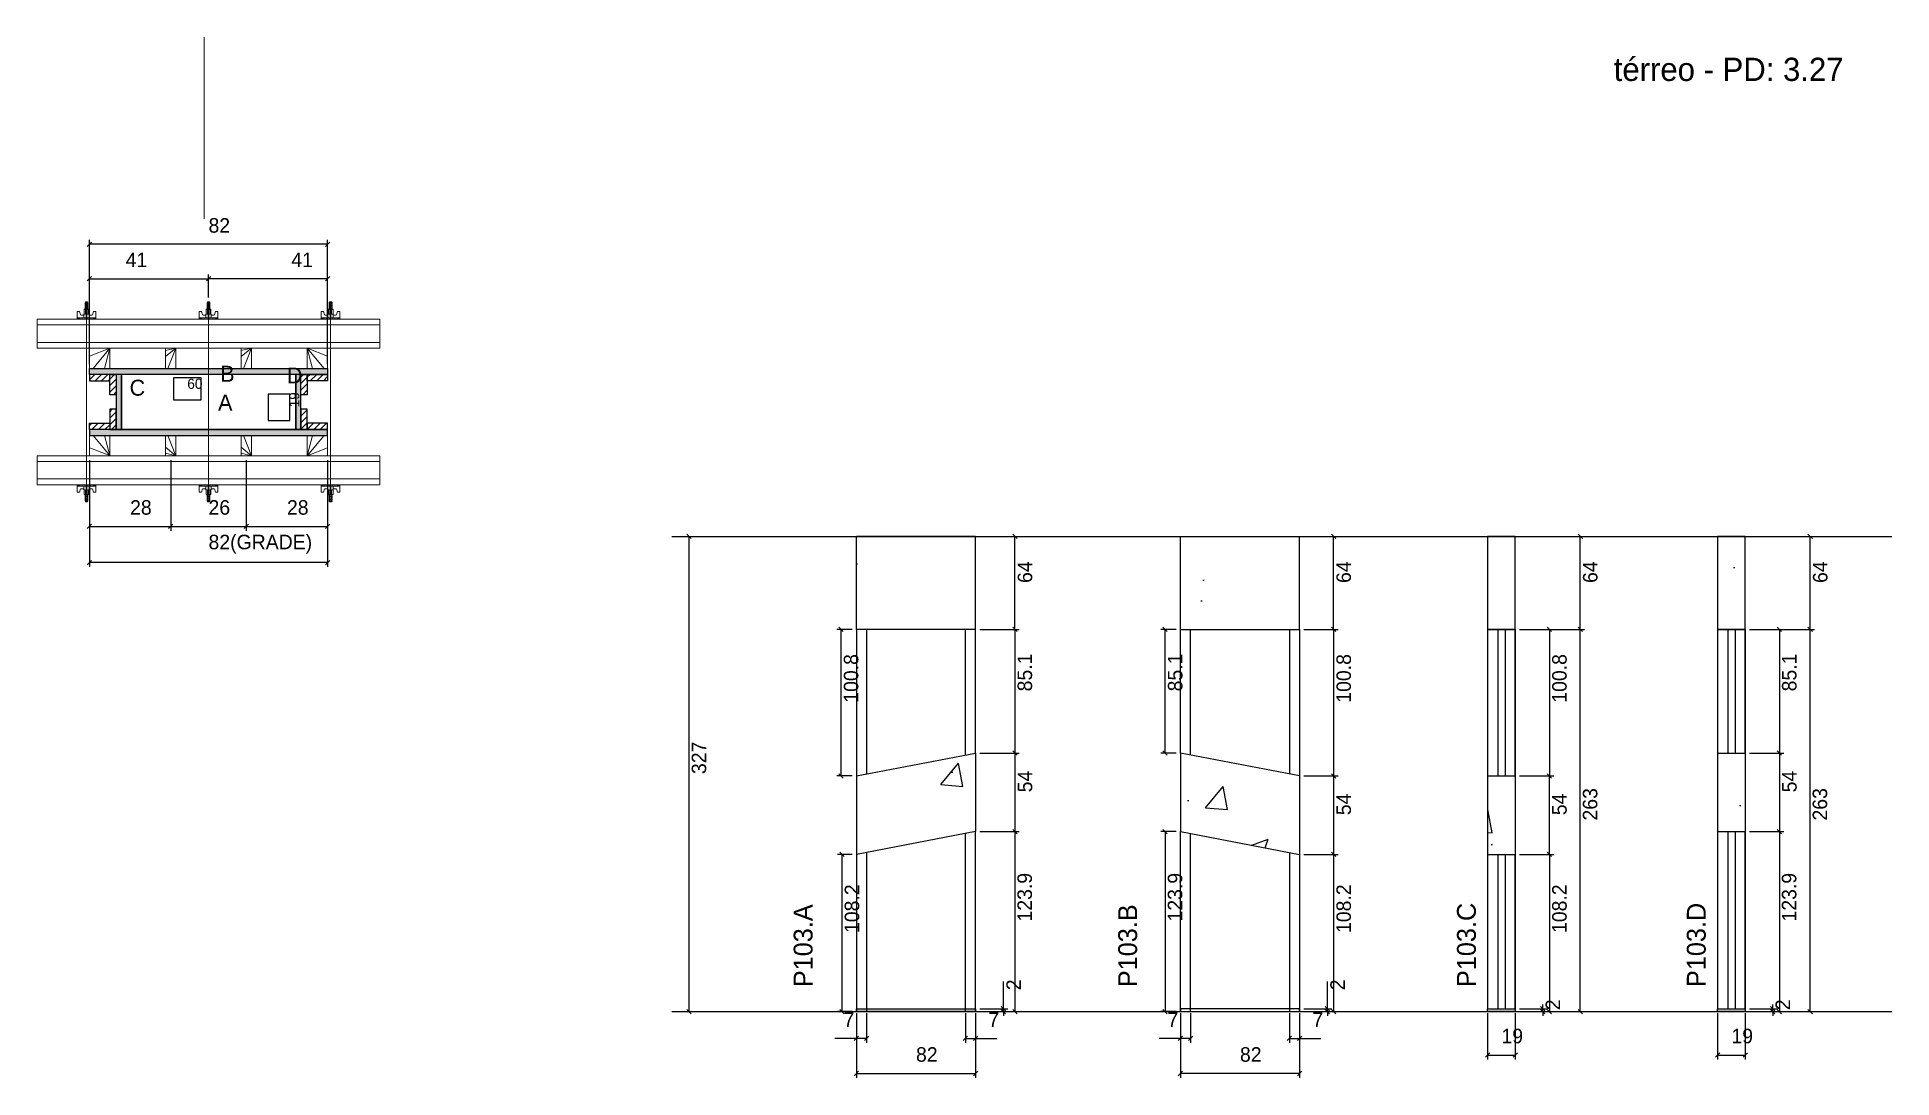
# Model space of a CAD drawing. Header units: metres. Extents: x 17779 to 19055, y -1812 to -1095.
import ezdxf

# ---------------------------------------------------------------- set-up
doc = ezdxf.new("R2010")
doc.units = ezdxf.units.M
for name, color, linetype in [('CHAPA', 7, 'Continuous'), ('COTA', 7, 'Continuous'), ('Hachura', 7, 'Continuous'), ('Madeira', 7, 'Continuous'), ('NOMENCLATURA', 7, 'Continuous'), ('Nível', 7, 'Continuous'), ('Painéis', 7, 'Continuous'), ('Perfil Metálico', 7, 'Continuous'), ('SARR_2.2x7', 7, 'Continuous'), ('SARRAFO', 7, 'Continuous'), ('Texto Seção', 7, 'Continuous'), ('TEXTO_GERAL', 7, 'Continuous')]:
    doc.layers.add(name, color=color, linetype=linetype)

msp = doc.modelspace()

# ---------------------------------------------------------------- hatches: boundary and pattern name
at = {"layer": 'COTA'}
h = msp.add_hatch(dxfattribs=at)
h.set_pattern_fill('AR-CONC')
h.paths.add_polyline_path([(18424.7, -1503), (18342.7, -1503), (18342.7, -1439), (18424.7, -1439), (18424.7, -1503)])
h = msp.add_hatch(dxfattribs=at)
h.set_pattern_fill('AR-CONC')
h.paths.add_polyline_path([(18565.7, -1503), (18647.7, -1503), (18647.7, -1439), (18565.7, -1439), (18565.7, -1503)])
h = msp.add_hatch(dxfattribs=at)
h.set_pattern_fill('AR-CONC')
h.paths.add_polyline_path([(18777.2, -1439), (18777.2, -1503), (18796.2, -1503), (18796.2, -1439), (18777.2, -1439)])
h = msp.add_hatch(dxfattribs=at)
h.set_pattern_fill('AR-CONC')
h.paths.add_polyline_path([(18935.5, -1439), (18935.5, -1503), (18954.5, -1503), (18954.5, -1439), (18935.5, -1439)])
h = msp.add_hatch(dxfattribs=at)
h.set_pattern_fill('AR-CONC')
h.paths.add_polyline_path([(18424.7, -1642.1), (18342.7, -1657.8), (18342.7, -1603.8), (18424.7, -1588.1), (18424.7, -1642.1)])
h = msp.add_hatch(dxfattribs=at)
h.set_pattern_fill('AR-CONC')
h.paths.add_polyline_path([(18565.7, -1642.1), (18647.7, -1657.8), (18647.7, -1603.8), (18565.7, -1588.1), (18565.7, -1642.1)])
h = msp.add_hatch(dxfattribs=at)
h.set_pattern_fill('AR-CONC')
h.paths.add_polyline_path([(18935.5, -1588.1), (18935.5, -1642.1), (18954.5, -1642.1), (18954.5, -1588.1), (18935.5, -1588.1)])
h = msp.add_hatch(dxfattribs=at)
h.set_pattern_fill('AR-CONC')
h.paths.add_polyline_path([(18777.2, -1603.8), (18777.2, -1657.8), (18796.2, -1657.8), (18796.2, -1603.8), (18777.2, -1603.8)])
at = {"layer": 'Hachura'}
h = msp.add_hatch(color=7, dxfattribs=at)
h.dxf.hatch_style = 1
h.paths.add_polyline_path([(17814.7, -1327.4), (17814.7, -1323.4), (17978.7, -1323.4), (17978.7, -1327.4), (17814.7, -1327.4)])
h = msp.add_hatch(color=7, dxfattribs=at)
h.dxf.hatch_style = 1
h.paths.add_polyline_path([(17814.7, -1327.4), (17814.7, -1323.4), (17978.7, -1323.4), (17978.7, -1327.4), (17814.7, -1327.4)])
h = msp.add_hatch(dxfattribs=at)
h.set_pattern_fill('ANSI31')
h.paths.add_polyline_path([(17828.7, -1327.4), (17828.7, -1331.8), (17814.7, -1331.8), (17814.7, -1327.4), (17828.7, -1327.4)])
h = msp.add_hatch(dxfattribs=at)
h.set_pattern_fill('ANSI31')
h.paths.add_polyline_path([(17833.1, -1327.4), (17828.7, -1327.4), (17828.7, -1341.4), (17833.1, -1341.4), (17833.1, -1327.4)])
h = msp.add_hatch(color=7, dxfattribs=at)
h.dxf.hatch_style = 1
h.paths.add_polyline_path([(17836.7, -1327.4), (17833.1, -1327.4), (17833.1, -1365.4), (17836.7, -1365.4), (17836.7, -1327.4)])
h = msp.add_hatch(color=7, dxfattribs=at)
h.dxf.hatch_style = 1
h.paths.add_polyline_path([(17836.7, -1327.4), (17833.1, -1327.4), (17833.1, -1365.4), (17836.7, -1365.4), (17836.7, -1327.4)])
h = msp.add_hatch(color=7, dxfattribs=at)
h.dxf.hatch_style = 1
h.paths.add_polyline_path([(17960.3, -1327.4), (17956.7, -1327.4), (17956.7, -1365.4), (17960.3, -1365.4), (17960.3, -1327.4)])
h = msp.add_hatch(color=7, dxfattribs=at)
h.dxf.hatch_style = 1
h.paths.add_polyline_path([(17960.3, -1327.4), (17956.7, -1327.4), (17956.7, -1365.4), (17960.3, -1365.4), (17960.3, -1327.4)])
h = msp.add_hatch(dxfattribs=at)
h.set_pattern_fill('ANSI31')
h.paths.add_polyline_path([(17964.7, -1327.4), (17960.3, -1327.4), (17960.3, -1341.4), (17964.7, -1341.4), (17964.7, -1327.4)])
h = msp.add_hatch(dxfattribs=at)
h.set_pattern_fill('ANSI31')
h.paths.add_polyline_path([(17964.7, -1327.4), (17964.7, -1331.8), (17978.7, -1331.8), (17978.7, -1327.4), (17964.7, -1327.4)])
h = msp.add_hatch(dxfattribs=at)
h.set_pattern_fill('ANSI31')
h.paths.add_polyline_path([(17833.1, -1365.4), (17828.7, -1365.4), (17828.7, -1351.4), (17833.1, -1351.4), (17833.1, -1365.4)])
h = msp.add_hatch(dxfattribs=at)
h.set_pattern_fill('ANSI31')
h.paths.add_polyline_path([(17964.7, -1365.4), (17960.3, -1365.4), (17960.3, -1351.4), (17964.7, -1351.4), (17964.7, -1365.4)])
h = msp.add_hatch(dxfattribs=at)
h.set_pattern_fill('ANSI31')
h.paths.add_polyline_path([(17828.7, -1365.4), (17828.7, -1361), (17814.7, -1361), (17814.7, -1365.4), (17828.7, -1365.4)])
h = msp.add_hatch(color=7, dxfattribs=at)
h.dxf.hatch_style = 1
h.paths.add_polyline_path([(17814.7, -1365.4), (17814.7, -1369.4), (17978.7, -1369.4), (17978.7, -1365.4), (17814.7, -1365.4)])
h = msp.add_hatch(color=7, dxfattribs=at)
h.dxf.hatch_style = 1
h.paths.add_polyline_path([(17814.7, -1365.4), (17814.7, -1369.4), (17978.7, -1369.4), (17978.7, -1365.4), (17814.7, -1365.4)])
h = msp.add_hatch(dxfattribs=at)
h.set_pattern_fill('ANSI31')
h.paths.add_polyline_path([(17964.7, -1365.4), (17964.7, -1361), (17978.7, -1361), (17978.7, -1365.4), (17964.7, -1365.4)])

# ---------------------------------------------------------------- linework, layer by layer
at = {"layer": 'CHAPA', "color": 1, "lineweight": 25}
for points in [[(17814.7, -1327.4), (17814.7, -1323.4), (17978.7, -1323.4), (17978.7, -1327.4)], [(17814.7, -1327.4), (17814.7, -1323.4), (17978.7, -1323.4), (17978.7, -1327.4)], [(17836.7, -1327.4), (17833.1, -1327.4), (17833.1, -1365.4), (17836.7, -1365.4)], [(17836.7, -1327.4), (17833.1, -1327.4), (17833.1, -1365.4), (17836.7, -1365.4)], [(17960.3, -1327.4), (17956.7, -1327.4), (17956.7, -1365.4), (17960.3, -1365.4)], [(17960.3, -1327.4), (17956.7, -1327.4), (17956.7, -1365.4), (17960.3, -1365.4)], [(17814.7, -1365.4), (17814.7, -1369.4), (17978.7, -1369.4), (17978.7, -1365.4)], [(17814.7, -1365.4), (17814.7, -1369.4), (17978.7, -1369.4), (17978.7, -1365.4)]]:
    msp.add_lwpolyline(points, close=True, dxfattribs=at)
at = {"layer": 'COTA', "color": 0, "lineweight": 25}
for p, q in [((17816.2, -1236.4), (17813.2, -1239.4)), ((17977.2, -1239.4), (17980.2, -1236.4)), ((17816.2, -1260.1), (17813.2, -1263.1)), ((17898.2, -1260.1), (17895.2, -1263.1)), ((17895.2, -1263.1), (17898.2, -1260.1)), ((17977.2, -1263.1), (17980.2, -1260.1)), ((17816.2, -1430.6), (17813.2, -1433.6)), ((17869.2, -1433.6), (17872.2, -1430.6)), ((17872.2, -1430.6), (17869.2, -1433.6)), ((17921.2, -1433.6), (17924.2, -1430.6)), ((17924.2, -1430.6), (17921.2, -1433.6)), ((17977.2, -1433.6), (17980.2, -1430.6)), ((18229, -1440.5), (18226, -1437.5)), ((18453.3, -1440.5), (18450.3, -1437.5)), ((18672.7, -1440.5), (18669.7, -1437.5)), ((18842.4, -1440.5), (18839.4, -1437.5)), ((19000.7, -1440.5), (18997.7, -1437.5)), ((17816.2, -1455.5), (17813.2, -1458.5)), ((17977.2, -1458.5), (17980.2, -1455.5)), ((18333.6, -1504.5), (18330.6, -1501.5)), ((18453.3, -1504.5), (18450.3, -1501.5)), ((18450.3, -1501.5), (18453.3, -1504.5)), ((18556.7, -1504.5), (18553.7, -1501.5)), ((18669.7, -1501.5), (18672.7, -1504.5)), ((18672.7, -1504.5), (18669.7, -1501.5)), ((18821.2, -1504.5), (18818.2, -1501.5)), ((18839.4, -1501.5), (18842.4, -1504.5)), ((18842.4, -1504.5), (18839.4, -1501.5)), ((18979.5, -1504.5), (18976.5, -1501.5)), ((18997.7, -1501.5), (19000.7, -1504.5)), ((19000.7, -1504.5), (18997.7, -1501.5)), ((18450.3, -1586.6), (18453.3, -1589.6)), ((18453.3, -1589.6), (18450.3, -1586.6)), ((18553.7, -1586.6), (18556.7, -1589.6)), ((18976.5, -1586.6), (18979.5, -1589.6)), ((18979.5, -1589.6), (18976.5, -1586.6)), ((18330.6, -1602.3), (18333.6, -1605.3)), ((18669.7, -1602.3), (18672.7, -1605.3)), ((18672.7, -1605.3), (18669.7, -1602.3)), ((18818.2, -1602.3), (18821.2, -1605.3)), ((18821.2, -1605.3), (18818.2, -1602.3)), ((18450.3, -1640.6), (18453.3, -1643.6)), ((18453.3, -1643.6), (18450.3, -1640.6)), ((18556.7, -1643.6), (18553.7, -1640.6)), ((18979.5, -1643.6), (18976.5, -1640.6)), ((18976.5, -1640.6), (18979.5, -1643.6)), ((18334.2, -1659.3), (18331.2, -1656.3)), ((18669.7, -1656.3), (18672.7, -1659.3)), ((18672.7, -1659.3), (18669.7, -1656.3)), ((18821.2, -1659.3), (18818.2, -1656.3)), ((18818.2, -1656.3), (18821.2, -1659.3)), ((18226, -1764.5), (18229, -1767.5)), ((18331.2, -1764.5), (18334.2, -1767.5)), ((18442.4, -1762.5), (18445.4, -1765.5)), ((18445.4, -1767.5), (18442.4, -1764.5)), ((18450.3, -1764.5), (18453.3, -1767.5)), ((18553.7, -1764.5), (18556.7, -1767.5)), ((18665.4, -1762.5), (18668.4, -1765.5)), ((18668.4, -1767.5), (18665.4, -1764.5)), ((18669.7, -1764.5), (18672.7, -1767.5)), ((18813.6, -1762.5), (18816.6, -1765.5)), ((18816.6, -1767.5), (18813.6, -1764.5)), ((18818.2, -1764.5), (18821.2, -1767.5)), ((18839.4, -1764.5), (18842.4, -1767.5)), ((18971.9, -1762.5), (18974.9, -1765.5)), ((18974.9, -1767.5), (18971.9, -1764.5)), ((18976.5, -1764.5), (18979.5, -1767.5)), ((18997.7, -1764.5), (19000.7, -1767.5)), ((18344.2, -1783), (18341.2, -1786)), ((18348.2, -1786), (18351.2, -1783)), ((18419.2, -1783), (18416.2, -1786)), ((18423.2, -1786), (18426.2, -1783)), ((18567.2, -1783), (18564.2, -1786)), ((18571.2, -1786), (18574.2, -1783)), ((18642.2, -1783), (18639.2, -1786)), ((18646.2, -1786), (18649.2, -1783)), ((18778.7, -1794.4), (18775.7, -1797.4)), ((18794.7, -1797.4), (18797.7, -1794.4)), ((18937, -1794.4), (18934, -1797.4)), ((18953, -1797.4), (18956, -1794.4)), ((18344.2, -1807.1), (18341.2, -1810.1)), ((18423.2, -1810.1), (18426.2, -1807.1)), ((18567.2, -1807.1), (18564.2, -1810.1)), ((18646.2, -1810.1), (18649.2, -1807.1))]:
    msp.add_line(p, q, dxfattribs=at)
at = {"layer": 'COTA', "color": 241, "lineweight": 25}
for p, q in [((17814.7, -1320.4), (17814.7, -1234.9)), ((17978.7, -1237.9), (17814.7, -1237.9)), ((17978.7, -1320.4), (17978.7, -1234.9)), ((17814.7, -1286.4), (17814.7, -1258.6)), ((17814.7, -1261.6), (17896.7, -1261.6)), ((17896.7, -1274.6), (17896.7, -1258.6)), ((17896.7, -1274.6), (17896.7, -1258.6)), ((17978.7, -1261.6), (17896.7, -1261.6)), ((17978.7, -1286.4), (17978.7, -1258.6)), ((17814.7, -1386.4), (17814.7, -1460)), ((17814.7, -1386.4), (17814.7, -1435.1)), ((17870.7, -1386.4), (17870.7, -1435.1)), ((17870.7, -1386.4), (17870.7, -1435.1)), ((17922.7, -1386.4), (17922.7, -1435.1)), ((17922.7, -1386.4), (17922.7, -1435.1)), ((17978.7, -1386.4), (17978.7, -1460)), ((17978.7, -1386.4), (17978.7, -1435.1)), ((17814.7, -1432.1), (17870.7, -1432.1)), ((17870.7, -1432.1), (17922.7, -1432.1)), ((17922.7, -1432.1), (17978.7, -1432.1)), ((18424.7, -1439), (18342.7, -1439)), ((18342.7, -1503), (18342.7, -1439)), ((18424.7, -1503), (18424.7, -1439)), ((18565.7, -1439), (18647.7, -1439)), ((18565.7, -1503), (18565.7, -1439)), ((18647.7, -1503), (18647.7, -1439)), ((17978.7, -1457), (17814.7, -1457)), ((18424.7, -1588.1), (18424.7, -1642.1)), ((18565.7, -1588.1), (18565.7, -1642.1)), ((18935.5, -1588.1), (18935.5, -1642.1)), ((18954.5, -1588.1), (18954.5, -1642.1)), ((18342.7, -1603.8), (18342.7, -1657.8)), ((18647.7, -1603.8), (18647.7, -1657.8)), ((18777.2, -1603.8), (18777.2, -1657.8)), ((18796.2, -1603.8), (18796.2, -1657.8))]:
    msp.add_line(p, q, dxfattribs=at)
at = {"layer": 'COTA', "color": 180, "lineweight": 25}
for p, q in [((17891.6, -1329.9), (17872.6, -1329.9)), ((17872.6, -1329.9), (17872.6, -1344.9)), ((17891.6, -1344.9), (17891.6, -1329.9)), ((17872.6, -1344.9), (17891.6, -1344.9)), ((17952.7, -1341.1), (17937.7, -1341.1)), ((17937.7, -1341.1), (17937.7, -1359.1)), ((17952.7, -1359.1), (17952.7, -1341.1)), ((17937.7, -1359.1), (17952.7, -1359.1))]:
    msp.add_line(p, q, dxfattribs=at)
at = {"layer": 'COTA', "color": 4, "lineweight": 25}
for p, q in [((18218.6, -1439), (18230.5, -1439)), ((18227.5, -1766), (18227.5, -1439)), ((18427.7, -1439), (18454.8, -1439)), ((18451.8, -1503), (18451.8, -1439)), ((18650.7, -1439), (18674.2, -1439)), ((18671.2, -1503), (18671.2, -1439)), ((18799.2, -1439), (18843.9, -1439)), ((18840.9, -1503), (18840.9, -1439)), ((18957.5, -1439), (19002.2, -1439)), ((18999.2, -1503), (18999.2, -1439)), ((18339.7, -1503), (18329.1, -1503)), ((18332.1, -1603.8), (18332.1, -1503)), ((18427.7, -1503), (18454.8, -1503)), ((18427.7, -1503), (18454.8, -1503)), ((18451.8, -1503), (18451.8, -1588.1)), ((18562.7, -1503), (18552.2, -1503)), ((18555.2, -1588.1), (18555.2, -1503)), ((18650.7, -1503), (18674.2, -1503)), ((18650.7, -1503), (18674.2, -1503)), ((18671.2, -1503), (18671.2, -1603.8)), ((18799.2, -1503), (18843.9, -1503)), ((18799.2, -1503), (18843.9, -1503)), ((18799.2, -1503), (18822.7, -1503)), ((18819.7, -1503), (18819.7, -1603.8)), ((18840.9, -1766), (18840.9, -1503)), ((18957.5, -1503), (19002.2, -1503)), ((18957.5, -1503), (19002.2, -1503)), ((18957.5, -1503), (18981, -1503)), ((18978, -1503), (18978, -1588.1)), ((18999.2, -1766), (18999.2, -1503)), ((18427.7, -1588.1), (18454.8, -1588.1)), ((18427.7, -1588.1), (18454.8, -1588.1)), ((18451.8, -1588.1), (18451.8, -1642.1)), ((18562.7, -1588.1), (18552.2, -1588.1)), ((18957.5, -1588.1), (18981, -1588.1)), ((18957.5, -1588.1), (18981, -1588.1)), ((18978, -1588.1), (18978, -1642.1)), ((18339.7, -1603.8), (18329.1, -1603.8)), ((18650.7, -1603.8), (18674.2, -1603.8)), ((18650.7, -1603.8), (18674.2, -1603.8)), ((18671.2, -1603.8), (18671.2, -1657.8)), ((18799.2, -1603.8), (18822.7, -1603.8)), ((18799.2, -1603.8), (18822.7, -1603.8)), ((18819.7, -1657.8), (18819.7, -1603.8)), ((18427.7, -1642.1), (18454.8, -1642.1)), ((18427.7, -1642.1), (18454.8, -1642.1)), ((18451.8, -1642.1), (18451.8, -1766)), ((18562.7, -1642.1), (18552.2, -1642.1)), ((18555.2, -1642.1), (18555.2, -1766)), ((18957.5, -1642.1), (18981, -1642.1)), ((18957.5, -1642.1), (18981, -1642.1)), ((18978, -1642.1), (18978, -1766)), ((18339.7, -1657.8), (18329.7, -1657.8)), ((18332.7, -1657.8), (18332.7, -1766)), ((18650.7, -1657.8), (18674.2, -1657.8)), ((18650.7, -1657.8), (18674.2, -1657.8)), ((18671.2, -1657.8), (18671.2, -1766)), ((18799.2, -1657.8), (18822.7, -1657.8)), ((18799.2, -1657.8), (18822.7, -1657.8)), ((18819.7, -1657.8), (18819.7, -1766)), ((18443.9, -1764), (18443.9, -1745.2)), ((18666.9, -1764), (18666.9, -1745.2)), ((18815.1, -1764), (18815.1, -1761)), ((18973.4, -1764), (18973.4, -1761)), ((18218.6, -1766), (18230.5, -1766)), ((18339.7, -1766), (18329.7, -1766)), ((18342.7, -1767), (18342.7, -1811.6)), ((18342.7, -1769), (18342.7, -1787.5)), ((18349.7, -1767), (18349.7, -1787.5)), ((18417.7, -1767), (18417.7, -1787.5)), ((18424.7, -1767), (18424.7, -1811.6)), ((18424.7, -1769), (18424.7, -1787.5)), ((18427.7, -1764), (18446.9, -1764)), ((18427.7, -1766), (18446.9, -1766)), ((18427.7, -1766), (18454.8, -1766)), ((18443.9, -1766), (18443.9, -1764)), ((18443.9, -1766), (18443.9, -1769)), ((18562.7, -1766), (18552.2, -1766)), ((18565.7, -1767), (18565.7, -1811.6)), ((18565.7, -1769), (18565.7, -1787.5)), ((18572.7, -1767), (18572.7, -1787.5)), ((18640.7, -1767), (18640.7, -1787.5)), ((18647.7, -1767), (18647.7, -1811.6)), ((18647.7, -1769), (18647.7, -1787.5)), ((18650.7, -1764), (18669.9, -1764)), ((18650.7, -1766), (18669.9, -1766)), ((18650.7, -1766), (18674.2, -1766)), ((18666.9, -1766), (18666.9, -1764)), ((18666.9, -1766), (18666.9, -1769)), ((18777.2, -1767), (18777.2, -1798.9)), ((18796.2, -1767), (18796.2, -1798.9)), ((18799.2, -1764), (18818.1, -1764)), ((18799.2, -1766), (18818.1, -1766)), ((18799.2, -1766), (18843.9, -1766)), ((18799.2, -1766), (18822.7, -1766)), ((18815.1, -1766), (18815.1, -1764)), ((18815.1, -1766), (18815.1, -1769)), ((18935.5, -1767), (18935.5, -1798.9)), ((18954.5, -1767), (18954.5, -1798.9)), ((18957.5, -1764), (18976.4, -1764)), ((18957.5, -1766), (18976.4, -1766)), ((18957.5, -1766), (19002.2, -1766)), ((18957.5, -1766), (18981, -1766)), ((18973.4, -1766), (18973.4, -1764)), ((18973.4, -1766), (18973.4, -1769)), ((18342.7, -1784.5), (18327.9, -1784.5)), ((18349.7, -1784.5), (18342.7, -1784.5)), ((18417.7, -1784.5), (18424.7, -1784.5)), ((18424.7, -1784.5), (18439.4, -1784.5)), ((18565.7, -1784.5), (18551, -1784.5)), ((18572.7, -1784.5), (18565.7, -1784.5)), ((18640.7, -1784.5), (18647.7, -1784.5)), ((18647.7, -1784.5), (18662.4, -1784.5)), ((18777.2, -1795.9), (18796.2, -1795.9)), ((18935.5, -1795.9), (18954.5, -1795.9)), ((18342.7, -1808.6), (18424.7, -1808.6)), ((18647.7, -1808.6), (18565.7, -1808.6))]:
    msp.add_line(p, q, dxfattribs=at)
at = {"layer": 'COTA', "color": 241, "lineweight": 25}
for points in [[(18796.2, -1503), (18796.2, -1439), (18777.2, -1439), (18777.2, -1503)], [(18954.5, -1503), (18954.5, -1439), (18935.5, -1439), (18935.5, -1503)]]:
    msp.add_lwpolyline(points, dxfattribs=at)
at = {"layer": 'Hachura', "color": 0, "lineweight": 9}
for p, q in [((17806.2, -1284.2), (17807.9, -1284.2)), ((17806.2, -1288.4), (17819.1, -1288.4)), ((17806.2, -1288.4), (17811.4, -1288.4)), ((17806.3, -1289.4), (17806.3, -1284.2)), ((17819.1, -1289.4), (17806.3, -1289.4)), ((17806.4, -1288.4), (17806.4, -1289.4)), ((17806.6, -1288.4), (17806.6, -1289.4)), ((17806.9, -1288.4), (17806.9, -1289.4)), ((17807.4, -1288.4), (17807.4, -1289.4)), ((17807.9, -1284.2), (17808.5, -1286.4)), ((17808.2, -1288.4), (17808.2, -1289.4)), ((17808.8, -1286.6), (17810.8, -1286.6)), ((17809.7, -1288.4), (17809.7, -1289.4)), ((17818.2, -1289.4), (17810.4, -1289.4)), ((17810.8, -1285.9), (17814.6, -1285.9)), ((17810.8, -1288.4), (17810.8, -1285.9)), ((17812.7, -1288.4), (17810.8, -1288.4)), ((17814.4, -1282.6), (17811, -1282.6)), ((17811, -1282.6), (17811, -1285.9)), ((17814.4, -1282.7), (17811, -1282.7)), ((17811.4, -1288.4), (17812.1, -1288.4)), ((17811.6, -1278.3), (17813.8, -1279.4)), ((17813.7, -1279.6), (17811.6, -1278.5)), ((17811.6, -1279.4), (17813.8, -1280.5)), ((17813.7, -1280.8), (17811.6, -1279.7)), ((17811.6, -1280.6), (17813.8, -1281.7)), ((17813.7, -1281.9), (17811.6, -1280.9)), ((17812.8, -1282.6), (17811.6, -1282)), ((17811.7, -1277.9), (17812, -1277.6)), ((17811.7, -1278.2), (17811.7, -1277.9)), ((17813.6, -1277.9), (17811.7, -1277.9)), ((17811.7, -1278.2), (17813.6, -1279.2)), ((17811.7, -1278.2), (17813.6, -1279.2)), ((17811.7, -1279.4), (17811.7, -1278.7)), ((17813.6, -1279.7), (17811.7, -1278.7)), ((17811.7, -1279.4), (17813.6, -1280.3)), ((17811.7, -1280.5), (17811.7, -1279.9)), ((17813.6, -1280.8), (17811.7, -1279.9)), ((17811.7, -1280.1), (17811.7, -1279.9)), ((17811.7, -1280.5), (17813.6, -1281.5)), ((17811.7, -1281.7), (17811.7, -1281)), ((17813.6, -1282), (17811.7, -1281)), ((17811.7, -1281.7), (17813.6, -1282.6)), ((17812.6, -1282.6), (17811.7, -1282.2)), ((17811.7, -1282.6), (17811.7, -1282.2)), ((17811.7, -1288.8), (17811.7, -1288.6)), ((17811.7, -1289.2), (17811.7, -1288.8)), ((17812, -1277.6), (17813.3, -1277.6)), ((17812.1, -1282.6), (17812.1, -1285.9)), ((17813.6, -1278.5), (17812.3, -1277.9)), ((17812.4, -1288.4), (17812.4, -1286.5)), ((17813.7, -1278.4), (17812.6, -1277.9)), ((17812.7, -1288.4), (17812.7, -1289.4)), ((17812.9, -1286.5), (17812.9, -1288.4)), ((17813.1, -1277.9), (17813.8, -1278.2)), ((17813.6, -1277.9), (17813.3, -1277.6)), ((17813.3, -1277.9), (17813.6, -1278)), ((17813.6, -1278.5), (17813.6, -1279.2)), ((17813.6, -1280.3), (17813.6, -1279.7)), ((17813.6, -1281.1), (17813.6, -1280.8)), ((17813.6, -1281.1), (17813.6, -1281.5)), ((17813.6, -1282), (17813.6, -1282.6)), ((17813.6, -1282.6), (17813.6, -1285.9)), ((17813.7, -1288.6), (17813.7, -1289)), ((17814.4, -1285.9), (17814.4, -1282.6)), ((17814.6, -1285.9), (17814.4, -1285.9)), ((17814.6, -1285.9), (17814.4, -1285.9)), ((17814.6, -1285.9), (17814.6, -1288.4)), ((17816.6, -1286.6), (17814.6, -1286.6)), ((17815.7, -1288.4), (17815.7, -1289.4)), ((17817.5, -1284.2), (17816.9, -1286.4)), ((17817.2, -1288.4), (17817.2, -1289.4)), ((17819.1, -1284.2), (17817.5, -1284.2)), ((17818, -1288.4), (17818, -1289.4)), ((17818.5, -1288.4), (17818.5, -1289.4)), ((17818.8, -1288.4), (17818.8, -1289.4)), ((17819, -1288.4), (17819, -1289.4)), ((17819.1, -1288.4), (17819.1, -1284.2)), ((17819.1, -1288.4), (17819.1, -1289.4)), ((17890.2, -1284.2), (17891.9, -1284.2)), ((17890.2, -1288.4), (17903.1, -1288.4)), ((17890.2, -1288.4), (17895.4, -1288.4)), ((17890.3, -1289.4), (17890.3, -1284.2)), ((17903.1, -1289.4), (17890.3, -1289.4)), ((17890.4, -1288.4), (17890.4, -1289.4)), ((17890.6, -1288.4), (17890.6, -1289.4)), ((17890.9, -1288.4), (17890.9, -1289.4)), ((17891.4, -1288.4), (17891.4, -1289.4)), ((17891.9, -1284.2), (17892.5, -1286.4)), ((17892.2, -1288.4), (17892.2, -1289.4)), ((17892.8, -1286.6), (17894.8, -1286.6)), ((17893.7, -1288.4), (17893.7, -1289.4)), ((17902.2, -1289.4), (17894.4, -1289.4)), ((17894.8, -1285.9), (17898.6, -1285.9)), ((17894.8, -1288.4), (17894.8, -1285.9)), ((17896.7, -1288.4), (17894.8, -1288.4)), ((17898.4, -1282.6), (17895, -1282.6)), ((17895, -1282.6), (17895, -1285.9)), ((17898.4, -1282.7), (17895, -1282.7)), ((17895.4, -1288.4), (17896.1, -1288.4)), ((17895.6, -1278.3), (17897.8, -1279.4)), ((17897.7, -1279.6), (17895.6, -1278.5)), ((17895.6, -1279.4), (17897.8, -1280.5)), ((17897.7, -1280.8), (17895.6, -1279.7)), ((17895.6, -1280.6), (17897.8, -1281.7)), ((17897.7, -1281.9), (17895.6, -1280.9)), ((17896.8, -1282.6), (17895.6, -1282)), ((17895.7, -1277.9), (17896, -1277.6)), ((17895.7, -1278.2), (17895.7, -1277.9)), ((17897.6, -1277.9), (17895.7, -1277.9)), ((17895.7, -1278.2), (17897.6, -1279.2)), ((17895.7, -1278.2), (17897.6, -1279.2)), ((17895.7, -1279.4), (17895.7, -1278.7)), ((17897.6, -1279.7), (17895.7, -1278.7)), ((17895.7, -1279.4), (17897.6, -1280.3)), ((17895.7, -1280.5), (17895.7, -1279.9)), ((17897.6, -1280.8), (17895.7, -1279.9)), ((17895.7, -1280.1), (17895.7, -1279.9)), ((17895.7, -1280.5), (17897.6, -1281.5)), ((17895.7, -1281.7), (17895.7, -1281)), ((17897.6, -1282), (17895.7, -1281)), ((17895.7, -1281.7), (17897.6, -1282.6)), ((17896.6, -1282.6), (17895.7, -1282.2)), ((17895.7, -1282.6), (17895.7, -1282.2)), ((17895.7, -1288.8), (17895.7, -1288.6)), ((17895.7, -1289.2), (17895.7, -1288.8)), ((17896, -1277.6), (17897.3, -1277.6)), ((17896.1, -1282.6), (17896.1, -1285.9)), ((17897.6, -1278.5), (17896.3, -1277.9)), ((17896.4, -1288.4), (17896.4, -1286.5)), ((17897.7, -1278.4), (17896.6, -1277.9)), ((17896.7, -1288.4), (17896.7, -1289.4)), ((17896.9, -1286.5), (17896.9, -1288.4)), ((17897.1, -1277.9), (17897.8, -1278.2)), ((17897.6, -1277.9), (17897.3, -1277.6)), ((17897.3, -1277.9), (17897.6, -1278)), ((17897.6, -1278.5), (17897.6, -1279.2)), ((17897.6, -1280.3), (17897.6, -1279.7)), ((17897.6, -1281.1), (17897.6, -1280.8)), ((17897.6, -1281.1), (17897.6, -1281.5)), ((17897.6, -1282), (17897.6, -1282.6)), ((17897.6, -1282.6), (17897.6, -1285.9)), ((17897.7, -1288.6), (17897.7, -1289)), ((17898.4, -1285.9), (17898.4, -1282.6)), ((17898.6, -1285.9), (17898.4, -1285.9)), ((17898.6, -1285.9), (17898.4, -1285.9)), ((17898.6, -1285.9), (17898.6, -1288.4)), ((17900.6, -1286.6), (17898.6, -1286.6)), ((17899.7, -1288.4), (17899.7, -1289.4)), ((17901.5, -1284.2), (17900.9, -1286.4)), ((17901.2, -1288.4), (17901.2, -1289.4)), ((17903.1, -1284.2), (17901.5, -1284.2)), ((17902, -1288.4), (17902, -1289.4)), ((17902.5, -1288.4), (17902.5, -1289.4)), ((17902.8, -1288.4), (17902.8, -1289.4)), ((17903, -1288.4), (17903, -1289.4)), ((17903.1, -1288.4), (17903.1, -1284.2)), ((17903.1, -1288.4), (17903.1, -1289.4)), ((17974.3, -1288.4), (17974.3, -1284.2)), ((17974.3, -1284.2), (17975.9, -1284.2)), ((17987.2, -1288.4), (17974.3, -1288.4)), ((17974.3, -1288.4), (17974.3, -1289.4)), ((17974.3, -1289.4), (17987.1, -1289.4)), ((17974.4, -1288.4), (17974.4, -1289.4)), ((17974.6, -1288.4), (17974.6, -1289.4)), ((17974.9, -1288.4), (17974.9, -1289.4)), ((17975.2, -1289.4), (17983, -1289.4)), ((17975.4, -1288.4), (17975.4, -1289.4)), ((17975.9, -1284.2), (17976.5, -1286.4)), ((17976.2, -1288.4), (17976.2, -1289.4)), ((17976.8, -1286.6), (17978.8, -1286.6)), ((17977.7, -1288.4), (17977.7, -1289.4)), ((17982.6, -1285.9), (17978.8, -1285.9)), ((17978.8, -1285.9), (17978.8, -1288.4)), ((17978.8, -1285.9), (17979, -1285.9)), ((17978.8, -1285.9), (17979, -1285.9)), ((17979, -1282.6), (17982.4, -1282.6)), ((17979, -1285.9), (17979, -1282.6)), ((17979, -1282.7), (17982.4, -1282.7)), ((17980.3, -1277.9), (17979.6, -1278.2)), ((17981.8, -1278.3), (17979.6, -1279.4)), ((17981.8, -1279.4), (17979.6, -1280.5)), ((17981.8, -1280.6), (17979.6, -1281.7)), ((17979.7, -1278.4), (17980.8, -1277.9)), ((17979.7, -1279.6), (17981.8, -1278.5)), ((17979.7, -1280.8), (17981.8, -1279.7)), ((17979.7, -1281.9), (17981.8, -1280.9)), ((17979.7, -1288.6), (17979.7, -1289)), ((17979.8, -1277.9), (17980.1, -1277.6)), ((17980.1, -1277.9), (17979.8, -1278)), ((17979.8, -1278.5), (17981.1, -1277.9)), ((17979.8, -1277.9), (17981.7, -1277.9)), ((17981.7, -1278.2), (17979.8, -1279.2)), ((17981.7, -1278.2), (17979.8, -1279.2)), ((17979.8, -1278.5), (17979.8, -1279.2)), ((17979.8, -1279.7), (17981.7, -1278.7)), ((17981.7, -1279.4), (17979.8, -1280.3)), ((17979.8, -1280.3), (17979.8, -1279.7)), ((17979.8, -1280.8), (17981.7, -1279.9)), ((17981.7, -1280.5), (17979.8, -1281.5)), ((17979.8, -1281.1), (17979.8, -1280.8)), ((17979.8, -1282), (17981.7, -1281)), ((17979.8, -1281.1), (17979.8, -1281.5)), ((17981.7, -1281.7), (17979.8, -1282.6)), ((17979.8, -1282), (17979.8, -1282.6)), ((17979.8, -1282.6), (17979.8, -1285.9)), ((17981.4, -1277.6), (17980.1, -1277.6)), ((17980.5, -1286.5), (17980.5, -1288.4)), ((17980.6, -1282.6), (17981.8, -1282)), ((17980.7, -1288.4), (17982.6, -1288.4)), ((17980.7, -1288.4), (17980.7, -1289.4)), ((17980.8, -1282.6), (17981.7, -1282.2)), ((17981, -1288.4), (17981, -1286.5)), ((17981.3, -1282.6), (17981.3, -1285.9)), ((17982, -1288.4), (17981.3, -1288.4)), ((17981.7, -1277.9), (17981.4, -1277.6)), ((17981.7, -1278.2), (17981.7, -1277.9)), ((17981.7, -1279.4), (17981.7, -1278.7)), ((17981.7, -1280.5), (17981.7, -1279.9)), ((17981.7, -1280.1), (17981.7, -1279.9)), ((17981.7, -1281.7), (17981.7, -1281)), ((17981.7, -1282.6), (17981.7, -1282.2)), ((17981.7, -1288.8), (17981.7, -1288.6)), ((17981.7, -1289.2), (17981.7, -1288.8)), ((17987.2, -1288.4), (17982, -1288.4)), ((17982.4, -1282.6), (17982.4, -1285.9)), ((17982.6, -1288.4), (17982.6, -1285.9)), ((17984.6, -1286.6), (17982.6, -1286.6)), ((17983.7, -1288.4), (17983.7, -1289.4)), ((17985.5, -1284.2), (17984.9, -1286.4)), ((17985.2, -1288.4), (17985.2, -1289.4)), ((17987.2, -1284.2), (17985.5, -1284.2)), ((17986, -1288.4), (17986, -1289.4)), ((17986.5, -1288.4), (17986.5, -1289.4)), ((17986.8, -1288.4), (17986.8, -1289.4)), ((17987, -1288.4), (17987, -1289.4)), ((17987.1, -1289.4), (17987.1, -1284.2)), ((17806.2, -1404.3), (17819.1, -1404.3)), ((17806.2, -1404.3), (17811.4, -1404.3)), ((17819.1, -1403.4), (17806.3, -1403.4)), ((17806.3, -1403.4), (17806.3, -1408.5)), ((17806.4, -1404.3), (17806.4, -1403.3)), ((17806.6, -1404.3), (17806.6, -1403.3)), ((17806.9, -1404.3), (17806.9, -1403.3)), ((17807.4, -1404.3), (17807.4, -1403.3)), ((17808.2, -1404.3), (17808.2, -1403.3)), ((17809.7, -1404.3), (17809.7, -1403.3)), ((17818.2, -1403.4), (17810.4, -1403.4)), ((17812.7, -1404.3), (17810.8, -1404.3)), ((17810.8, -1404.3), (17810.8, -1406.8)), ((17811.4, -1404.3), (17812.1, -1404.3)), ((17811.7, -1403.5), (17811.7, -1403.9)), ((17811.7, -1403.9), (17811.7, -1404.1)), ((17812.4, -1404.3), (17812.4, -1406.3)), ((17812.7, -1404.3), (17812.7, -1403.4)), ((17812.9, -1406.3), (17812.9, -1404.3)), ((17813.7, -1404.1), (17813.7, -1403.7)), ((17814.6, -1406.8), (17814.6, -1404.3)), ((17815.7, -1404.3), (17815.7, -1403.4)), ((17817.2, -1404.3), (17817.2, -1403.3)), ((17818, -1404.3), (17818, -1403.3)), ((17818.5, -1404.3), (17818.5, -1403.3)), ((17818.8, -1404.3), (17818.8, -1403.3)), ((17819, -1404.3), (17819, -1403.3)), ((17819.1, -1404.3), (17819.1, -1403.4)), ((17819.1, -1404.3), (17819.1, -1408.5)), ((17890.2, -1404.3), (17903.1, -1404.3)), ((17890.2, -1404.3), (17895.4, -1404.3)), ((17903.1, -1403.4), (17890.3, -1403.4)), ((17890.3, -1403.4), (17890.3, -1408.5)), ((17890.4, -1404.3), (17890.4, -1403.3)), ((17890.6, -1404.3), (17890.6, -1403.3)), ((17890.9, -1404.3), (17890.9, -1403.3)), ((17891.4, -1404.3), (17891.4, -1403.3)), ((17892.2, -1404.3), (17892.2, -1403.3)), ((17893.7, -1404.3), (17893.7, -1403.3)), ((17902.2, -1403.4), (17894.4, -1403.4)), ((17896.7, -1404.3), (17894.8, -1404.3)), ((17894.8, -1404.3), (17894.8, -1406.8)), ((17895.4, -1404.3), (17896.1, -1404.3)), ((17895.7, -1403.5), (17895.7, -1403.9)), ((17895.7, -1403.9), (17895.7, -1404.1)), ((17896.4, -1404.3), (17896.4, -1406.3)), ((17896.7, -1404.3), (17896.7, -1403.4)), ((17896.9, -1406.3), (17896.9, -1404.3)), ((17897.7, -1404.1), (17897.7, -1403.7)), ((17898.6, -1406.8), (17898.6, -1404.3)), ((17899.7, -1404.3), (17899.7, -1403.4)), ((17901.2, -1404.3), (17901.2, -1403.3)), ((17902, -1404.3), (17902, -1403.3)), ((17902.5, -1404.3), (17902.5, -1403.3)), ((17902.8, -1404.3), (17902.8, -1403.3)), ((17903, -1404.3), (17903, -1403.3)), ((17903.1, -1404.3), (17903.1, -1403.4)), ((17903.1, -1404.3), (17903.1, -1408.5)), ((17974.3, -1403.4), (17987.1, -1403.4)), ((17974.3, -1404.3), (17974.3, -1403.4)), ((17987.2, -1404.3), (17974.3, -1404.3)), ((17974.3, -1404.3), (17974.3, -1408.5)), ((17974.4, -1404.3), (17974.4, -1403.3)), ((17974.6, -1404.3), (17974.6, -1403.3)), ((17974.9, -1404.3), (17974.9, -1403.3)), ((17975.2, -1403.4), (17983, -1403.4)), ((17975.4, -1404.3), (17975.4, -1403.3)), ((17976.2, -1404.3), (17976.2, -1403.3)), ((17977.7, -1404.3), (17977.7, -1403.4)), ((17978.8, -1406.8), (17978.8, -1404.3)), ((17979.7, -1404.1), (17979.7, -1403.7)), ((17980.5, -1406.3), (17980.5, -1404.3)), ((17980.7, -1404.3), (17980.7, -1403.4)), ((17980.7, -1404.3), (17982.6, -1404.3)), ((17981, -1404.3), (17981, -1406.3)), ((17982, -1404.3), (17981.3, -1404.3)), ((17981.7, -1403.5), (17981.7, -1403.9)), ((17981.7, -1403.9), (17981.7, -1404.1)), ((17987.2, -1404.3), (17982, -1404.3)), ((17982.6, -1404.3), (17982.6, -1406.8)), ((17983.7, -1404.3), (17983.7, -1403.3)), ((17985.2, -1404.3), (17985.2, -1403.3)), ((17986, -1404.3), (17986, -1403.3)), ((17986.5, -1404.3), (17986.5, -1403.3)), ((17986.8, -1404.3), (17986.8, -1403.3)), ((17987, -1404.3), (17987, -1403.3)), ((17987.1, -1403.4), (17987.1, -1408.5)), ((17806.2, -1408.5), (17807.9, -1408.5)), ((17807.9, -1408.5), (17808.5, -1406.3)), ((17808.8, -1406.1), (17810.8, -1406.1)), ((17810.8, -1406.8), (17814.6, -1406.8)), ((17811, -1410.1), (17811, -1406.8)), ((17814.4, -1410), (17811, -1410)), ((17814.4, -1410.1), (17811, -1410.1)), ((17812.8, -1410.1), (17811.6, -1410.7)), ((17813.7, -1410.8), (17811.6, -1411.9)), ((17811.6, -1412.1), (17813.8, -1411)), ((17813.7, -1411.9), (17811.6, -1413)), ((17811.6, -1413.3), (17813.8, -1412.2)), ((17813.7, -1413.1), (17811.6, -1414.2)), ((17811.6, -1414.4), (17813.8, -1413.3)), ((17811.7, -1411), (17813.6, -1410.1)), ((17812.6, -1410.1), (17811.7, -1410.5)), ((17811.7, -1410.1), (17811.7, -1410.5)), ((17813.6, -1410.7), (17811.7, -1411.7)), ((17811.7, -1411), (17811.7, -1411.7)), ((17811.7, -1412.2), (17813.6, -1411.2)), ((17813.6, -1411.9), (17811.7, -1412.8)), ((17811.7, -1412.2), (17811.7, -1412.8)), ((17811.7, -1413.3), (17813.6, -1412.4)), ((17811.7, -1412.6), (17811.7, -1412.8)), ((17813.6, -1413), (17811.7, -1414)), ((17811.7, -1413.3), (17811.7, -1414)), ((17811.7, -1414.5), (17813.6, -1413.5)), ((17811.7, -1414.5), (17813.6, -1413.5)), ((17811.7, -1414.5), (17811.7, -1414.8)), ((17811.7, -1414.8), (17812, -1415.2)), ((17813.6, -1414.8), (17811.7, -1414.8)), ((17812, -1415.2), (17813.3, -1415.2)), ((17812.1, -1410.1), (17812.1, -1406.8)), ((17813.6, -1414.2), (17812.3, -1414.8)), ((17813.7, -1414.3), (17812.6, -1414.8)), ((17813.1, -1414.8), (17813.8, -1414.5)), ((17813.3, -1414.8), (17813.6, -1414.7)), ((17813.6, -1414.8), (17813.3, -1415.2)), ((17813.6, -1410.1), (17813.6, -1406.8)), ((17813.6, -1410.7), (17813.6, -1410.1)), ((17813.6, -1411.7), (17813.6, -1411.2)), ((17813.6, -1411.7), (17813.6, -1411.9)), ((17813.6, -1412.4), (17813.6, -1413)), ((17813.6, -1414.2), (17813.6, -1413.5)), ((17814.4, -1406.8), (17814.4, -1410.1)), ((17814.6, -1406.8), (17814.4, -1406.8)), ((17814.6, -1406.8), (17814.4, -1406.8)), ((17816.6, -1406.1), (17814.6, -1406.1)), ((17817.5, -1408.5), (17816.9, -1406.3)), ((17819.1, -1408.5), (17817.5, -1408.5)), ((17890.2, -1408.5), (17891.9, -1408.5)), ((17891.9, -1408.5), (17892.5, -1406.3)), ((17892.8, -1406.1), (17894.8, -1406.1)), ((17894.8, -1406.8), (17898.6, -1406.8)), ((17895, -1410.1), (17895, -1406.8)), ((17898.4, -1410), (17895, -1410)), ((17898.4, -1410.1), (17895, -1410.1)), ((17896.8, -1410.1), (17895.6, -1410.7)), ((17897.7, -1410.8), (17895.6, -1411.9)), ((17895.6, -1412.1), (17897.8, -1411)), ((17897.7, -1411.9), (17895.6, -1413)), ((17895.6, -1413.3), (17897.8, -1412.2)), ((17897.7, -1413.1), (17895.6, -1414.2)), ((17895.6, -1414.4), (17897.8, -1413.3)), ((17895.7, -1411), (17897.6, -1410.1)), ((17896.6, -1410.1), (17895.7, -1410.5)), ((17895.7, -1410.1), (17895.7, -1410.5)), ((17897.6, -1410.7), (17895.7, -1411.7)), ((17895.7, -1411), (17895.7, -1411.7)), ((17895.7, -1412.2), (17897.6, -1411.2)), ((17897.6, -1411.9), (17895.7, -1412.8)), ((17895.7, -1412.2), (17895.7, -1412.8)), ((17895.7, -1413.3), (17897.6, -1412.4)), ((17895.7, -1412.6), (17895.7, -1412.8)), ((17897.6, -1413), (17895.7, -1414)), ((17895.7, -1413.3), (17895.7, -1414)), ((17895.7, -1414.5), (17897.6, -1413.5)), ((17895.7, -1414.5), (17897.6, -1413.5)), ((17895.7, -1414.5), (17895.7, -1414.8)), ((17895.7, -1414.8), (17896, -1415.2)), ((17897.6, -1414.8), (17895.7, -1414.8)), ((17896, -1415.2), (17897.3, -1415.2)), ((17896.1, -1410.1), (17896.1, -1406.8)), ((17897.6, -1414.2), (17896.3, -1414.8)), ((17897.7, -1414.3), (17896.6, -1414.8)), ((17897.1, -1414.8), (17897.8, -1414.5)), ((17897.3, -1414.8), (17897.6, -1414.7)), ((17897.6, -1414.8), (17897.3, -1415.2)), ((17897.6, -1410.1), (17897.6, -1406.8)), ((17897.6, -1410.7), (17897.6, -1410.1)), ((17897.6, -1411.7), (17897.6, -1411.2)), ((17897.6, -1411.7), (17897.6, -1411.9)), ((17897.6, -1412.4), (17897.6, -1413)), ((17897.6, -1414.2), (17897.6, -1413.5)), ((17898.4, -1406.8), (17898.4, -1410.1)), ((17898.6, -1406.8), (17898.4, -1406.8)), ((17898.6, -1406.8), (17898.4, -1406.8)), ((17900.6, -1406.1), (17898.6, -1406.1)), ((17901.5, -1408.5), (17900.9, -1406.3)), ((17903.1, -1408.5), (17901.5, -1408.5)), ((17974.3, -1408.5), (17975.9, -1408.5)), ((17975.9, -1408.5), (17976.5, -1406.3)), ((17976.8, -1406.1), (17978.8, -1406.1)), ((17982.6, -1406.8), (17978.8, -1406.8)), ((17978.8, -1406.8), (17979, -1406.8)), ((17978.8, -1406.8), (17979, -1406.8)), ((17979, -1406.8), (17979, -1410.1)), ((17979, -1410), (17982.4, -1410)), ((17979, -1410.1), (17982.4, -1410.1)), ((17981.8, -1412.1), (17979.6, -1411)), ((17981.8, -1413.3), (17979.6, -1412.2)), ((17981.8, -1414.4), (17979.6, -1413.3)), ((17980.3, -1414.8), (17979.6, -1414.5)), ((17979.7, -1410.8), (17981.8, -1411.9)), ((17979.7, -1411.9), (17981.8, -1413)), ((17979.7, -1413.1), (17981.8, -1414.2)), ((17979.7, -1414.3), (17980.8, -1414.8)), ((17979.8, -1410.1), (17979.8, -1406.8)), ((17979.8, -1410.7), (17979.8, -1410.1)), ((17981.7, -1411), (17979.8, -1410.1)), ((17979.8, -1410.7), (17981.7, -1411.7)), ((17979.8, -1411.7), (17979.8, -1411.2)), ((17981.7, -1412.2), (17979.8, -1411.2)), ((17979.8, -1411.7), (17979.8, -1411.9)), ((17979.8, -1411.9), (17981.7, -1412.8)), ((17979.8, -1412.4), (17979.8, -1413)), ((17981.7, -1413.3), (17979.8, -1412.4)), ((17979.8, -1413), (17981.7, -1414)), ((17981.7, -1414.5), (17979.8, -1413.5)), ((17979.8, -1414.2), (17979.8, -1413.5)), ((17981.7, -1414.5), (17979.8, -1413.5)), ((17979.8, -1414.2), (17981.1, -1414.8)), ((17980.1, -1414.8), (17979.8, -1414.7)), ((17979.8, -1414.8), (17980.1, -1415.2)), ((17979.8, -1414.8), (17981.7, -1414.8)), ((17981.4, -1415.2), (17980.1, -1415.2)), ((17980.6, -1410.1), (17981.8, -1410.7)), ((17980.8, -1410.1), (17981.7, -1410.5)), ((17981.3, -1410.1), (17981.3, -1406.8)), ((17981.7, -1414.8), (17981.4, -1415.2)), ((17981.7, -1410.1), (17981.7, -1410.5)), ((17981.7, -1411), (17981.7, -1411.7)), ((17981.7, -1412.2), (17981.7, -1412.8)), ((17981.7, -1412.6), (17981.7, -1412.8)), ((17981.7, -1413.3), (17981.7, -1414)), ((17981.7, -1414.5), (17981.7, -1414.8)), ((17982.4, -1410.1), (17982.4, -1406.8)), ((17984.6, -1406.1), (17982.6, -1406.1)), ((17985.5, -1408.5), (17984.9, -1406.3)), ((17987.2, -1408.5), (17985.5, -1408.5))]:
    msp.add_line(p, q, dxfattribs=at)
at = {"layer": 'Hachura', "color": 251, "lineweight": 9}
for p, q in [((17812.7, -1278.6), (17812.7, -1410.4)), ((17896.7, -1278.6), (17896.7, -1410.4)), ((17980.7, -1278.6), (17980.7, -1410.4))]:
    msp.add_line(p, q, dxfattribs=at)
at = {"layer": 'Madeira', "color": 126, "lineweight": 18}
for p, q in [((17828.7, -1309.4), (17814.7, -1314.8)), ((17828.7, -1309.4), (17817.2, -1323.3)), ((17828.7, -1309.4), (17825.2, -1323.4)), ((17874.2, -1309.3), (17867.2, -1315.1)), ((17874.2, -1309.3), (17867.2, -1311.1)), ((17874.2, -1309.3), (17868.8, -1323.3)), ((17926.2, -1309.3), (17919.2, -1315.1)), ((17926.2, -1309.3), (17919.2, -1311.1)), ((17926.2, -1309.3), (17920.8, -1323.3)), ((17964.7, -1309.3), (17976.2, -1323.3)), ((17964.7, -1309.3), (17968.2, -1323.3)), ((17964.7, -1309.3), (17978.7, -1314.8)), ((17828.7, -1383.3), (17814.7, -1377.9)), ((17828.7, -1383.3), (17817.2, -1369.4)), ((17828.7, -1383.3), (17825.2, -1369.4)), ((17874.2, -1383.4), (17867.2, -1377.6)), ((17874.2, -1383.4), (17868.8, -1369.4)), ((17926.2, -1383.4), (17919.2, -1377.6)), ((17926.2, -1383.4), (17920.8, -1369.4)), ((17964.7, -1383.4), (17976.2, -1369.4)), ((17964.7, -1383.4), (17968.2, -1369.4)), ((17964.7, -1383.4), (17978.7, -1377.9)), ((17874.2, -1383.4), (17867.2, -1381.6)), ((17926.2, -1383.4), (17919.2, -1381.6))]:
    msp.add_line(p, q, dxfattribs=at)
for points in [[(17978.7, -1309.3), (17978.7, -1323.3), (17814.7, -1323.3), (17814.7, -1309.3)], [(17828.7, -1309.4), (17828.7, -1323.4), (17814.7, -1323.3), (17814.7, -1309.3)], [(17874.2, -1309.3), (17867.2, -1309.3), (17867.2, -1323.3), (17874.2, -1323.3)], [(17926.2, -1309.3), (17919.2, -1309.3), (17919.2, -1323.3), (17926.2, -1323.3)], [(17964.7, -1309.3), (17964.7, -1323.3), (17978.7, -1323.4), (17978.7, -1309.4)], [(17828.7, -1383.3), (17828.7, -1369.3), (17814.7, -1369.4), (17814.7, -1383.4)], [(17978.7, -1383.4), (17978.7, -1369.4), (17814.7, -1369.4), (17814.7, -1383.4)], [(17874.2, -1383.4), (17867.2, -1383.4), (17867.2, -1369.4), (17874.2, -1369.4)], [(17926.2, -1383.4), (17919.2, -1383.4), (17919.2, -1369.4), (17926.2, -1369.4)], [(17964.7, -1383.4), (17964.7, -1369.4), (17978.7, -1369.4), (17978.7, -1383.4)]]:
    msp.add_lwpolyline(points, close=True, dxfattribs=at)
at = {"layer": 'Nível', "color": 4, "lineweight": 25}
for p, q in [((18215.6, -1439), (19055.5, -1439)), ((18215.6, -1766), (19055.5, -1766))]:
    msp.add_line(p, q, dxfattribs=at)
at = {"layer": 'Painéis', "color": 200, "lineweight": 25}
for p, q in [((18424.7, -1503), (18342.7, -1503)), ((18342.7, -1503), (18342.7, -1603.8)), ((18424.7, -1588.1), (18424.7, -1503)), ((18565.7, -1588.1), (18565.7, -1503)), ((18565.7, -1503), (18647.7, -1503)), ((18647.7, -1503), (18647.7, -1603.8)), ((18777.2, -1503), (18777.2, -1603.8)), ((18777.2, -1503), (18796.2, -1503)), ((18796.2, -1503), (18777.2, -1503)), ((18796.2, -1503), (18777.2, -1503)), ((18796.2, -1503), (18777.2, -1503)), ((18796.2, -1503), (18796.2, -1603.8)), ((18796.2, -1603.8), (18796.2, -1503)), ((18935.5, -1503), (18935.5, -1588.1)), ((18935.5, -1503), (18954.5, -1503)), ((18954.5, -1503), (18935.5, -1503)), ((18954.5, -1503), (18935.5, -1503)), ((18954.5, -1503), (18935.5, -1503)), ((18954.5, -1588.1), (18954.5, -1503)), ((18954.5, -1503), (18954.5, -1588.1)), ((18342.7, -1603.8), (18424.7, -1588.1)), ((18647.7, -1603.8), (18565.7, -1588.1)), ((18935.5, -1588.1), (18954.5, -1588.1)), ((18935.5, -1588.1), (18954.5, -1588.1)), ((18777.2, -1603.8), (18796.2, -1603.8)), ((18424.7, -1642.1), (18342.7, -1657.8)), ((18424.7, -1766), (18424.7, -1642.1)), ((18565.7, -1766), (18565.7, -1642.1)), ((18565.7, -1642.1), (18647.7, -1657.8)), ((18935.5, -1642.1), (18954.5, -1642.1)), ((18935.5, -1642.1), (18954.5, -1642.1)), ((18935.5, -1642.1), (18935.5, -1764)), ((18954.5, -1764), (18954.5, -1642.1)), ((18954.5, -1642.1), (18954.5, -1764)), ((18342.7, -1657.8), (18342.7, -1766)), ((18647.7, -1657.8), (18647.7, -1766)), ((18777.2, -1657.8), (18796.2, -1657.8)), ((18777.2, -1657.8), (18777.2, -1764)), ((18796.2, -1764), (18796.2, -1657.8)), ((18796.2, -1657.8), (18796.2, -1764)), ((18777.2, -1764), (18796.2, -1764)), ((18935.5, -1764), (18954.5, -1764))]:
    msp.add_line(p, q, dxfattribs=at)
for points in [[(17956.7, -1365.4), (17956.7, -1327.4), (17836.7, -1327.4), (17836.7, -1365.4)], [(18342.7, -1764), (18424.7, -1764), (18424.7, -1766), (18342.7, -1766)], [(18647.7, -1764), (18565.7, -1764), (18565.7, -1766), (18647.7, -1766)], [(18777.2, -1764), (18796.2, -1764), (18796.2, -1766), (18777.2, -1766)], [(18935.5, -1764), (18954.5, -1764), (18954.5, -1766), (18935.5, -1766)]]:
    msp.add_lwpolyline(points, close=True, dxfattribs=at)
at = {"layer": 'Perfil Metálico', "color": 224, "lineweight": 18}
for points in [[(17778.7, -1289.4), (17778.7, -1309.4), (18014.7, -1309.4), (18014.7, -1289.4)], [(18014.7, -1305.4), (18014.7, -1293.4), (17778.7, -1293.4), (17778.7, -1305.4)], [(17778.7, -1403.4), (17778.7, -1383.4), (18014.7, -1383.4), (18014.7, -1403.4)], [(18014.7, -1387.4), (18014.7, -1399.4), (17778.7, -1399.4), (17778.7, -1387.4)]]:
    msp.add_lwpolyline(points, close=True, dxfattribs=at)
at = {"layer": 'SARR_2.2x7', "color": 40, "lineweight": 25}
for p, q in [((18349.7, -1503), (18349.7, -1602.5)), ((18417.7, -1589.4), (18417.7, -1503)), ((18572.7, -1589.4), (18572.7, -1503)), ((18640.7, -1503), (18640.7, -1602.5)), ((18784.2, -1503), (18784.2, -1603.8)), ((18789.2, -1503), (18789.2, -1603.8)), ((18942.5, -1503), (18942.5, -1588.1)), ((18947.5, -1503), (18947.5, -1588.1)), ((18417.7, -1766), (18417.7, -1643.4)), ((18572.7, -1766), (18572.7, -1643.4)), ((18942.5, -1642.1), (18942.5, -1764)), ((18947.5, -1642.1), (18947.5, -1764)), ((18349.7, -1656.5), (18349.7, -1766)), ((18640.7, -1656.5), (18640.7, -1766)), ((18784.2, -1657.8), (18784.2, -1764)), ((18789.2, -1657.8), (18789.2, -1764))]:
    msp.add_line(p, q, dxfattribs=at)
at = {"layer": 'SARRAFO', "color": 251, "lineweight": 25}
for points in [[(17814.7, -1331.8), (17828.7, -1331.8), (17828.7, -1327.4), (17814.7, -1327.4)], [(17828.7, -1341.4), (17828.7, -1327.4), (17833.1, -1327.4), (17833.1, -1341.4)], [(17960.3, -1341.4), (17960.3, -1327.4), (17964.7, -1327.4), (17964.7, -1341.4)], [(17978.7, -1331.8), (17964.7, -1331.8), (17964.7, -1327.4), (17978.7, -1327.4)], [(17828.7, -1351.4), (17828.7, -1365.4), (17833.1, -1365.4), (17833.1, -1351.4)], [(17960.3, -1351.4), (17960.3, -1365.4), (17964.7, -1365.4), (17964.7, -1351.4)], [(17814.7, -1361), (17828.7, -1361), (17828.7, -1365.4), (17814.7, -1365.4)], [(17978.7, -1361), (17964.7, -1361), (17964.7, -1365.4), (17978.7, -1365.4)]]:
    msp.add_lwpolyline(points, close=True, dxfattribs=at)
at = {"layer": 'Texto Seção', "color": 252, "lineweight": 15}
msp.add_line((17893.7, -1220.3), (17893.7, -1095.3), dxfattribs=at)

# ---------------------------------------------------------------- texts
at = {"layer": 'COTA', "color": 241, "lineweight": 25}
for s, p in [('82', (17896.7, -1229.9)), ('41', (17839.7, -1253.6)), ('41', (17953.7, -1253.6)), ('28', (17842.7, -1424)), ('26', (17896.7, -1424)), ('28', (17950.7, -1424)), ('82(GRADE)', (17896.7, -1447.8))]:
    msp.add_text(s, height=10, dxfattribs=at).set_placement(p)
at = {"layer": 'COTA', "color": 1, "lineweight": 25}
msp.add_text('60', height=7, dxfattribs=at).set_placement((17882.1, -1337.4))
msp.add_text('19', height=7, rotation=90, dxfattribs=at).set_placement((17959.2, -1350.1))
at = {"layer": 'COTA', "color": 240, "lineweight": 25}
for s, p in [('64', (18463.7, -1471)), ('64', (18683.1, -1471)), ('64', (18852.8, -1471)), ('64', (19011.1, -1471)), ('100.8', (18344, -1553.4)), ('85.1', (18463.6, -1545.6)), ('85.1', (18567.1, -1545.6)), ('100.8', (18683.1, -1553.4)), ('100.8', (18831.6, -1553.4)), ('85.1', (18989.8, -1545.6)), ('327', (18239.3, -1602.5)), ('54', (18463.7, -1615.1)), ('54', (18989.9, -1615.1)), ('54', (18683.1, -1630.8)), ('54', (18831.6, -1630.8)), ('263', (18852.7, -1634.5)), ('263', (19010.9, -1634.5)), ('123.9', (18463.5, -1704)), ('123.9', (18567, -1704)), ('123.9', (18989.7, -1704)), ('108.2', (18344.6, -1711.9)), ('108.2', (18683.1, -1711.9)), ('108.2', (18831.6, -1711.9)), ('2', (18455.9, -1751.3)), ('2', (18678.9, -1751.3)), ('2', (18827.1, -1765)), ('2', (18985.4, -1765))]:
    msp.add_text(s, height=10, rotation=90, dxfattribs=at).set_placement(p)
for s, p in [('7', (18333.8, -1776.5)), ('7', (18433.5, -1776.5)), ('7', (18556.8, -1776.5)), ('7', (18656.6, -1776.5)), ('19', (18786.7, -1787.8)), ('19', (18945, -1787.8)), ('82', (18383.7, -1800.5)), ('82', (18606.7, -1800.5))]:
    msp.add_text(s, height=10, dxfattribs=at).set_placement(p)
at = {"layer": 'NOMENCLATURA', "color": 2, "lineweight": 25}
msp.add_text('térreo - PD: 3.27', height=16, dxfattribs=at).set_placement((18864, -1125.5))
at = {"layer": 'Texto Seção', "color": 7, "lineweight": 15}
for s, p in [('P103.A', (18312.5, -1749.2)), ('P103.B', (18535.9, -1749.2)), ('P103.C', (18769.1, -1749.1)), ('P103.D', (18927.3, -1749.1))]:
    msp.add_text(s, height=13, rotation=90, dxfattribs=at).set_placement(p)
at = {"layer": 'TEXTO_GERAL', "color": 7, "lineweight": 25}
for s, p in [('B', (17904.8, -1332.5)), ('D', (17950.7, -1333.7)), ('C', (17842.4, -1342.1)), ('A', (17903.3, -1352.3))]:
    msp.add_text(s, height=11, dxfattribs=at).set_placement(p)

doc.saveas('drawing.dxf')
